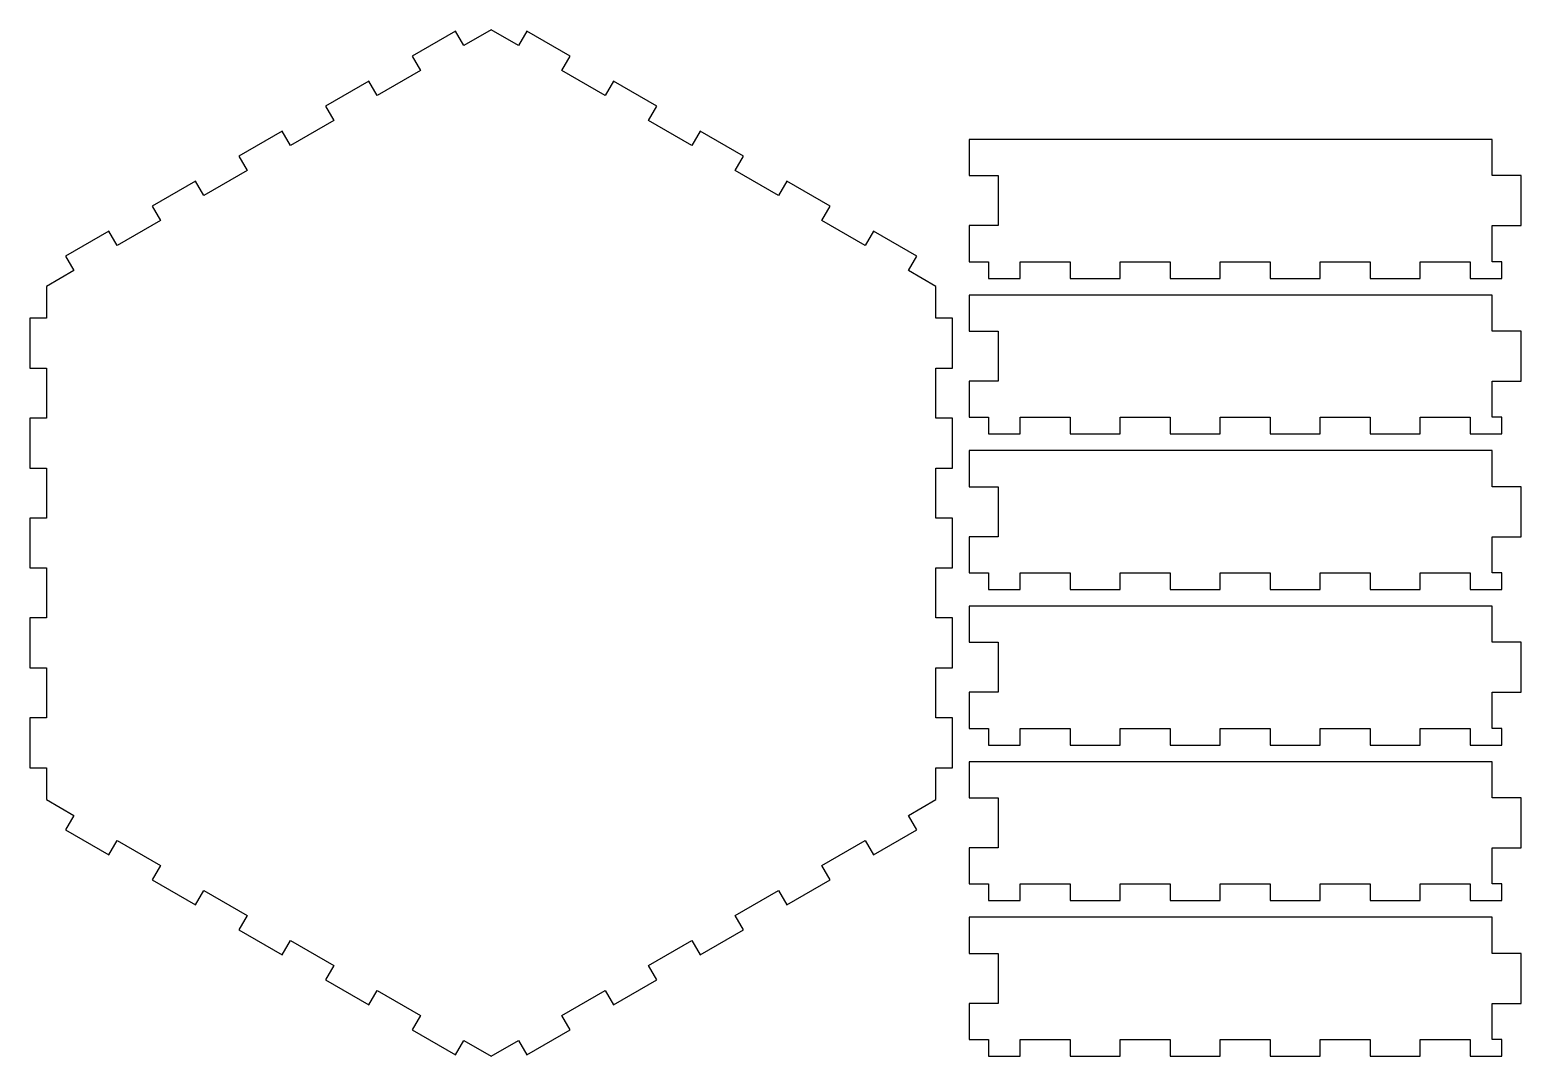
# Model space of a CAD drawing. Header units: millimetres. Extents: x 0 to 268, y 0 to 185.
import ezdxf

# ---------------------------------------------------------------- set-up
doc = ezdxf.new("R2010")
doc.units = ezdxf.units.MM
doc.layers.get('0').update_dxf_attribs({"linetype": 'CONTINUOUS'})

msp = doc.modelspace()

# ---------------------------------------------------------------- linework, layer by layer
for p, q in [((76.574, 184.506), (68.779, 180.006)), ((78.074, 181.907), (76.574, 184.506)), ((83, 184.752), (78.074, 181.907)), ((87.926, 181.907), (83, 184.752)), ((89.426, 184.506), (87.926, 181.907)), ((97.22, 180.006), (89.426, 184.506)), ((68.779, 180.006), (70.28, 177.407)), ((95.72, 177.408), (97.22, 180.006)), ((70.28, 177.407), (62.486, 172.907)), ((103.514, 172.907), (95.72, 177.408)), ((60.985, 175.506), (53.191, 171.006)), ((62.486, 172.907), (60.985, 175.506)), ((105.015, 175.506), (103.514, 172.907)), ((112.809, 171.006), (105.015, 175.506)), ((53.191, 171.006), (54.691, 168.407)), ((111.309, 168.407), (112.809, 171.006)), ((45.397, 166.506), (37.603, 162.006)), ((46.897, 163.908), (45.397, 166.506)), ((54.691, 168.407), (46.897, 163.908)), ((119.103, 163.908), (111.309, 168.407)), ((120.603, 166.506), (119.103, 163.908)), ((128.397, 162.006), (120.603, 166.506)), ((174.196, 165), (169, 165)), ((169, 165), (169, 158.5)), ((263.108, 165), (174.196, 165)), ((263.108, 158.5), (263.108, 165)), ((37.603, 162.006), (39.103, 159.407)), ((126.897, 159.407), (128.397, 162.006)), ((39.103, 159.407), (31.309, 154.907)), ((134.691, 154.907), (126.897, 159.407)), ((169, 158.5), (174.196, 158.5)), ((174.196, 158.5), (174.196, 149.5)), ((268.305, 158.5), (263.108, 158.5)), ((268.305, 149.5), (268.305, 158.5)), ((29.809, 157.506), (22.015, 153.006)), ((31.309, 154.907), (29.809, 157.506)), ((136.191, 157.506), (134.691, 154.907)), ((143.985, 153.006), (136.191, 157.506)), ((22.015, 153.006), (23.515, 150.408)), ((142.485, 150.408), (143.985, 153.006)), ((23.515, 150.408), (15.72, 145.907)), ((150.279, 145.908), (142.485, 150.408)), ((14.22, 148.506), (6.426, 144.006)), ((15.72, 145.907), (14.22, 148.506)), ((151.779, 148.506), (150.279, 145.908)), ((159.574, 144.006), (151.779, 148.506)), ((174.196, 149.5), (169, 149.5)), ((169, 149.5), (169, 143)), ((263.108, 143), (263.108, 149.5)), ((263.108, 149.5), (268.305, 149.5)), ((6.426, 144.006), (7.926, 141.408)), ((158.074, 141.408), (159.574, 144.006)), ((169, 143), (172.464, 143)), ((172.464, 143), (172.464, 140)), ((178.152, 140), (178.152, 143)), ((178.152, 143), (187.152, 143)), ((187.152, 143), (187.152, 140)), ((196.152, 140), (196.152, 143)), ((196.152, 143), (205.152, 143)), ((205.152, 143), (205.152, 140)), ((214.152, 140), (214.152, 143)), ((214.152, 143), (223.152, 143)), ((223.152, 143), (223.152, 140)), ((232.152, 140), (232.152, 143)), ((232.152, 143), (241.152, 143)), ((241.152, 143), (241.152, 140)), ((250.152, 140), (250.152, 143)), ((250.152, 143), (259.152, 143)), ((259.152, 143), (259.152, 140)), ((264.841, 143), (263.108, 143)), ((264.841, 140), (264.841, 143)), ((7.926, 141.408), (3, 138.564)), ((163, 138.564), (158.074, 141.408)), ((172.464, 140), (178.152, 140)), ((187.152, 140), (196.152, 140)), ((205.152, 140), (214.152, 140)), ((223.152, 140), (232.152, 140)), ((241.152, 140), (250.152, 140)), ((259.152, 140), (264.841, 140)), ((3, 138.564), (3, 132.876)), ((163, 132.876), (163, 138.564)), ((174.196, 137), (169, 137)), ((169, 137), (169, 130.5)), ((263.108, 137), (174.196, 137)), ((263.108, 130.5), (263.108, 137)), ((3, 132.876), (0, 132.876)), ((0, 132.876), (0, 123.876)), ((166, 132.876), (163, 132.876)), ((166, 123.876), (166, 132.876)), ((169, 130.5), (174.196, 130.5)), ((174.196, 130.5), (174.196, 121.5)), ((268.305, 130.5), (263.108, 130.5)), ((268.305, 121.5), (268.305, 130.5)), ((0, 123.876), (3, 123.876)), ((3, 123.876), (3, 114.876)), ((163, 114.876), (163, 123.876)), ((163, 123.876), (166, 123.876)), ((174.196, 121.5), (169, 121.5)), ((169, 121.5), (169, 115)), ((263.108, 115), (263.108, 121.5)), ((263.108, 121.5), (268.305, 121.5)), ((3, 114.876), (0, 114.876)), ((0, 114.876), (0, 105.876)), ((166, 114.876), (163, 114.876)), ((166, 105.876), (166, 114.876)), ((169, 115), (172.464, 115)), ((172.464, 115), (172.464, 112)), ((178.152, 112), (178.152, 115)), ((178.152, 115), (187.152, 115)), ((187.152, 115), (187.152, 112)), ((196.152, 112), (196.152, 115)), ((196.152, 115), (205.152, 115)), ((205.152, 115), (205.152, 112)), ((214.152, 112), (214.152, 115)), ((214.152, 115), (223.152, 115)), ((223.152, 115), (223.152, 112)), ((232.152, 112), (232.152, 115)), ((232.152, 115), (241.152, 115)), ((241.152, 115), (241.152, 112)), ((250.152, 112), (250.152, 115)), ((250.152, 115), (259.152, 115)), ((259.152, 115), (259.152, 112)), ((264.841, 115), (263.108, 115)), ((264.841, 112), (264.841, 115)), ((172.464, 112), (178.152, 112)), ((187.152, 112), (196.152, 112)), ((205.152, 112), (214.152, 112)), ((223.152, 112), (232.152, 112)), ((241.152, 112), (250.152, 112)), ((259.152, 112), (264.841, 112)), ((174.196, 109), (169, 109)), ((169, 109), (169, 102.5)), ((263.108, 109), (174.196, 109)), ((263.108, 102.5), (263.108, 109)), ((0, 105.876), (3, 105.876)), ((3, 105.876), (3, 96.876)), ((163, 96.876), (163, 105.876)), ((163, 105.876), (166, 105.876)), ((169, 102.5), (174.196, 102.5)), ((174.196, 102.5), (174.196, 93.5)), ((268.305, 102.5), (263.108, 102.5)), ((268.305, 93.5), (268.305, 102.5)), ((3, 96.876), (0, 96.876)), ((0, 96.876), (0, 87.876)), ((166, 96.876), (163, 96.876)), ((166, 87.876), (166, 96.876)), ((174.196, 93.5), (169, 93.5)), ((169, 93.5), (169, 87)), ((263.108, 87), (263.108, 93.5)), ((263.108, 93.5), (268.305, 93.5)), ((0, 87.876), (3, 87.876)), ((3, 87.876), (3, 78.876)), ((163, 78.876), (163, 87.876)), ((163, 87.876), (166, 87.876)), ((169, 87), (172.464, 87)), ((172.464, 87), (172.464, 84)), ((178.152, 84), (178.152, 87)), ((178.152, 87), (187.152, 87)), ((187.152, 87), (187.152, 84)), ((196.152, 84), (196.152, 87)), ((196.152, 87), (205.152, 87)), ((205.152, 87), (205.152, 84)), ((214.152, 84), (214.152, 87)), ((214.152, 87), (223.152, 87)), ((223.152, 87), (223.152, 84)), ((232.152, 84), (232.152, 87)), ((232.152, 87), (241.152, 87)), ((241.152, 87), (241.152, 84)), ((250.152, 84), (250.152, 87)), ((250.152, 87), (259.152, 87)), ((259.152, 87), (259.152, 84)), ((264.841, 87), (263.108, 87)), ((264.841, 84), (264.841, 87)), ((172.464, 84), (178.152, 84)), ((187.152, 84), (196.152, 84)), ((205.152, 84), (214.152, 84)), ((223.152, 84), (232.152, 84)), ((241.152, 84), (250.152, 84)), ((259.152, 84), (264.841, 84)), ((174.196, 81), (169, 81)), ((169, 81), (169, 74.5)), ((263.108, 81), (174.196, 81)), ((263.108, 74.5), (263.108, 81)), ((3, 78.876), (0, 78.876)), ((0, 78.876), (0, 69.876)), ((166, 78.876), (163, 78.876)), ((166, 69.876), (166, 78.876)), ((169, 74.5), (174.196, 74.5)), ((174.196, 74.5), (174.196, 65.5)), ((268.305, 74.5), (263.108, 74.5)), ((268.305, 65.5), (268.305, 74.5)), ((0, 69.876), (3, 69.876)), ((3, 69.876), (3, 60.876)), ((163, 60.876), (163, 69.876)), ((163, 69.876), (166, 69.876)), ((174.196, 65.5), (169, 65.5)), ((169, 65.5), (169, 59)), ((263.108, 59), (263.108, 65.5)), ((263.108, 65.5), (268.305, 65.5)), ((3, 60.876), (0, 60.876)), ((0, 60.876), (0, 51.876)), ((166, 60.876), (163, 60.876)), ((166, 51.876), (166, 60.876)), ((169, 59), (172.464, 59)), ((172.464, 59), (172.464, 56)), ((178.152, 56), (178.152, 59)), ((178.152, 59), (187.152, 59)), ((187.152, 59), (187.152, 56)), ((196.152, 56), (196.152, 59)), ((196.152, 59), (205.152, 59)), ((205.152, 59), (205.152, 56)), ((214.152, 56), (214.152, 59)), ((214.152, 59), (223.152, 59)), ((223.152, 59), (223.152, 56)), ((232.152, 56), (232.152, 59)), ((232.152, 59), (241.152, 59)), ((241.152, 59), (241.152, 56)), ((250.152, 56), (250.152, 59)), ((250.152, 59), (259.152, 59)), ((259.152, 59), (259.152, 56)), ((264.841, 59), (263.108, 59)), ((264.841, 56), (264.841, 59)), ((172.464, 56), (178.152, 56)), ((187.152, 56), (196.152, 56)), ((205.152, 56), (214.152, 56)), ((223.152, 56), (232.152, 56)), ((241.152, 56), (250.152, 56)), ((259.152, 56), (264.841, 56)), ((0, 51.876), (3, 51.876)), ((3, 51.876), (3, 46.188)), ((163, 46.188), (163, 51.876)), ((163, 51.876), (166, 51.876)), ((174.196, 53), (169, 53)), ((169, 53), (169, 46.5)), ((263.108, 53), (174.196, 53)), ((263.108, 46.5), (263.108, 53)), ((3, 46.188), (7.926, 43.344)), ((158.074, 43.344), (163, 46.188)), ((169, 46.5), (174.196, 46.5)), ((174.196, 46.5), (174.196, 37.5)), ((268.305, 46.5), (263.108, 46.5)), ((268.305, 37.5), (268.305, 46.5)), ((7.926, 43.344), (6.426, 40.746)), ((159.574, 40.746), (158.074, 43.344)), ((6.426, 40.746), (14.221, 36.246)), ((151.78, 36.246), (159.574, 40.746)), ((14.221, 36.246), (15.721, 38.844)), ((15.721, 38.844), (23.515, 34.344)), ((142.485, 34.344), (150.28, 38.845)), ((150.28, 38.845), (151.78, 36.246)), ((174.196, 37.5), (169, 37.5)), ((169, 37.5), (169, 31)), ((263.108, 31), (263.108, 37.5)), ((263.108, 37.5), (268.305, 37.5)), ((23.515, 34.344), (22.015, 31.746)), ((143.985, 31.746), (142.485, 34.344)), ((22.015, 31.746), (29.809, 27.246)), ((29.809, 27.246), (31.309, 29.845)), ((31.309, 29.845), (39.103, 25.345)), ((126.897, 25.345), (134.691, 29.845)), ((134.691, 29.845), (136.191, 27.246)), ((136.191, 27.246), (143.985, 31.746)), ((169, 31), (172.464, 31)), ((172.464, 31), (172.464, 28)), ((178.152, 28), (178.152, 31)), ((178.152, 31), (187.152, 31)), ((187.152, 31), (187.152, 28)), ((196.152, 28), (196.152, 31)), ((196.152, 31), (205.152, 31)), ((205.152, 31), (205.152, 28)), ((214.152, 28), (214.152, 31)), ((214.152, 31), (223.152, 31)), ((223.152, 31), (223.152, 28)), ((232.152, 28), (232.152, 31)), ((232.152, 31), (241.152, 31)), ((241.152, 31), (241.152, 28)), ((250.152, 28), (250.152, 31)), ((250.152, 31), (259.152, 31)), ((259.152, 31), (259.152, 28)), ((264.841, 31), (263.108, 31)), ((264.841, 28), (264.841, 31)), ((172.464, 28), (178.152, 28)), ((187.152, 28), (196.152, 28)), ((205.152, 28), (214.152, 28)), ((223.152, 28), (232.152, 28)), ((241.152, 28), (250.152, 28)), ((259.152, 28), (264.841, 28)), ((39.103, 25.345), (37.603, 22.746)), ((128.397, 22.746), (126.897, 25.345)), ((174.196, 25), (169, 25)), ((169, 25), (169, 18.5)), ((263.108, 25), (174.196, 25)), ((263.108, 18.5), (263.108, 25)), ((37.603, 22.746), (45.397, 18.246)), ((120.603, 18.246), (128.397, 22.746)), ((45.397, 18.246), (46.897, 20.844)), ((46.897, 20.844), (54.691, 16.345)), ((111.309, 16.345), (119.103, 20.844)), ((119.103, 20.844), (120.603, 18.246)), ((54.691, 16.345), (53.191, 13.746)), ((112.809, 13.746), (111.309, 16.345)), ((169, 18.5), (174.196, 18.5)), ((174.196, 18.5), (174.196, 9.5)), ((268.305, 18.5), (263.108, 18.5)), ((268.305, 9.5), (268.305, 18.5)), ((53.191, 13.746), (60.985, 9.246)), ((105.015, 9.246), (112.809, 13.746)), ((60.985, 9.246), (62.486, 11.845)), ((62.486, 11.845), (70.28, 7.344)), ((95.72, 7.345), (103.514, 11.845)), ((103.514, 11.845), (105.015, 9.246)), ((174.196, 9.5), (169, 9.5)), ((169, 9.5), (169, 3)), ((263.108, 3), (263.108, 9.5)), ((263.108, 9.5), (268.305, 9.5)), ((70.28, 7.344), (68.78, 4.746)), ((97.221, 4.746), (95.72, 7.345)), ((68.78, 4.746), (76.574, 0.246)), ((76.574, 0.246), (78.074, 2.845)), ((78.074, 2.845), (83, 0)), ((83, 0), (87.926, 2.845)), ((87.926, 2.845), (89.426, 0.246)), ((89.426, 0.246), (97.221, 4.746)), ((169, 3), (172.464, 3)), ((172.464, 3), (172.464, 0)), ((178.152, 0), (178.152, 3)), ((178.152, 3), (187.152, 3)), ((187.152, 3), (187.152, 0)), ((196.152, 0), (196.152, 3)), ((196.152, 3), (205.152, 3)), ((205.152, 3), (205.152, 0)), ((214.152, 0), (214.152, 3)), ((214.152, 3), (223.152, 3)), ((223.152, 3), (223.152, 0)), ((232.152, 0), (232.152, 3)), ((232.152, 3), (241.152, 3)), ((241.152, 3), (241.152, 0)), ((250.152, 0), (250.152, 3)), ((250.152, 3), (259.152, 3)), ((259.152, 3), (259.152, 0)), ((264.841, 3), (263.108, 3)), ((264.841, 0), (264.841, 3)), ((172.464, 0), (178.152, 0)), ((187.152, 0), (196.152, 0)), ((205.152, 0), (214.152, 0)), ((223.152, 0), (232.152, 0)), ((241.152, 0), (250.152, 0)), ((259.152, 0), (264.841, 0))]:
    msp.add_line(p, q)

doc.saveas('drawing.dxf')
